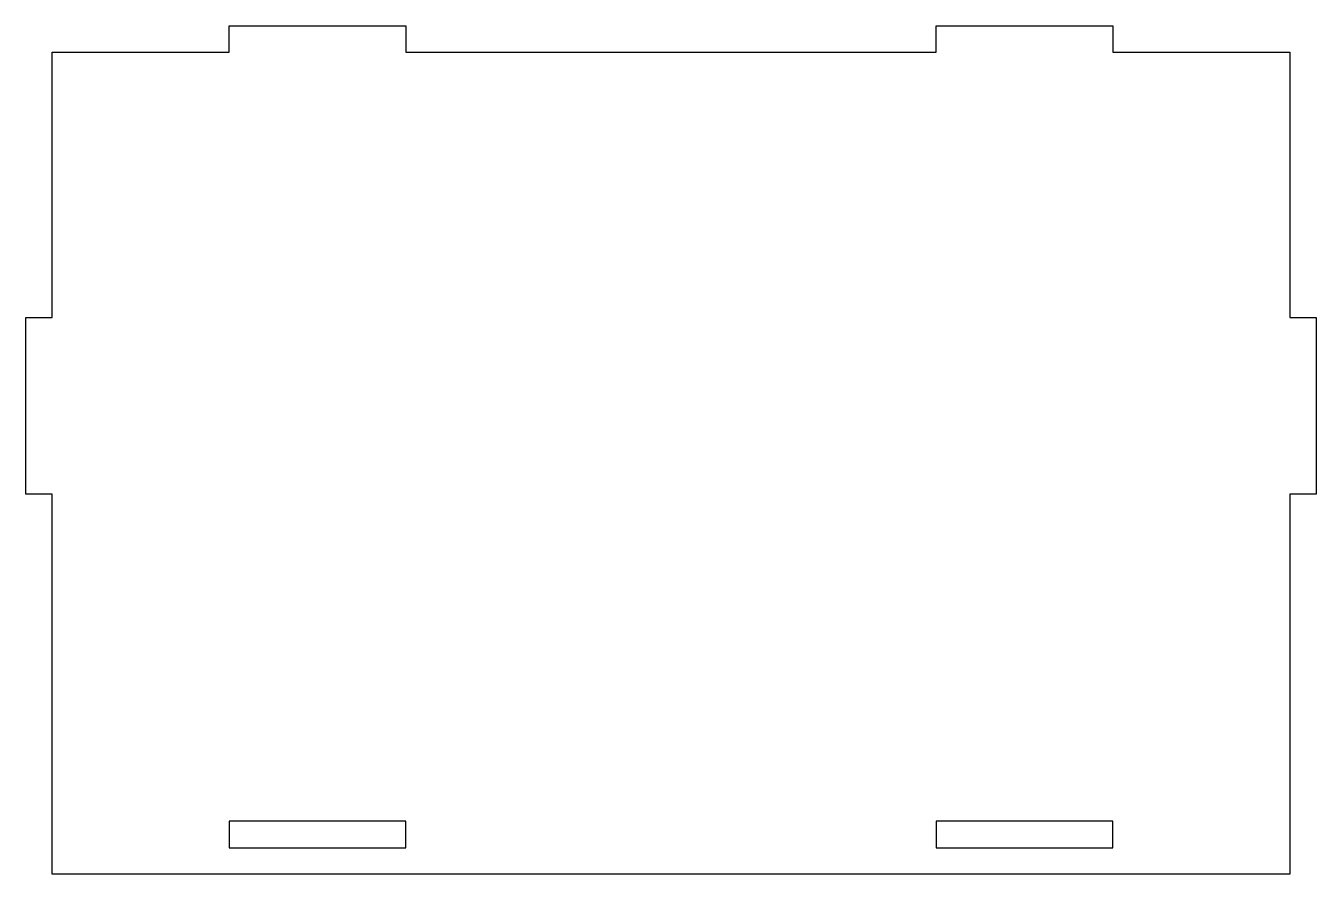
# Model space of a CAD drawing. Header units: millimetres. Extents: x -143 to 3, y -3 to 93.
import ezdxf

# ---------------------------------------------------------------- set-up
doc = ezdxf.new("R2010")
doc.units = ezdxf.units.MM
doc.layers.get('0').update_dxf_attribs({"linetype": 'CONTINUOUS'})

msp = doc.modelspace()

# ---------------------------------------------------------------- linework, layer by layer
for points in [[(0, -3), (-140, -3), (-140, 40), (-143, 40), (-143, 60), (-140, 60), (-140, 90), (-120, 90), (-120, 93), (-100, 93), (-100, 90), (-40, 90), (-40, 93), (-20, 93), (-20, 90), (0, 90), (0, 60), (3, 60), (3, 40), (0, 40)], [(-120, 3), (-120, 0), (-100, 0), (-100, 3)], [(-20, 0), (-20, 3), (-40, 3), (-40, 0)]]:
    msp.add_lwpolyline(points, close=True)

doc.saveas('drawing.dxf')
